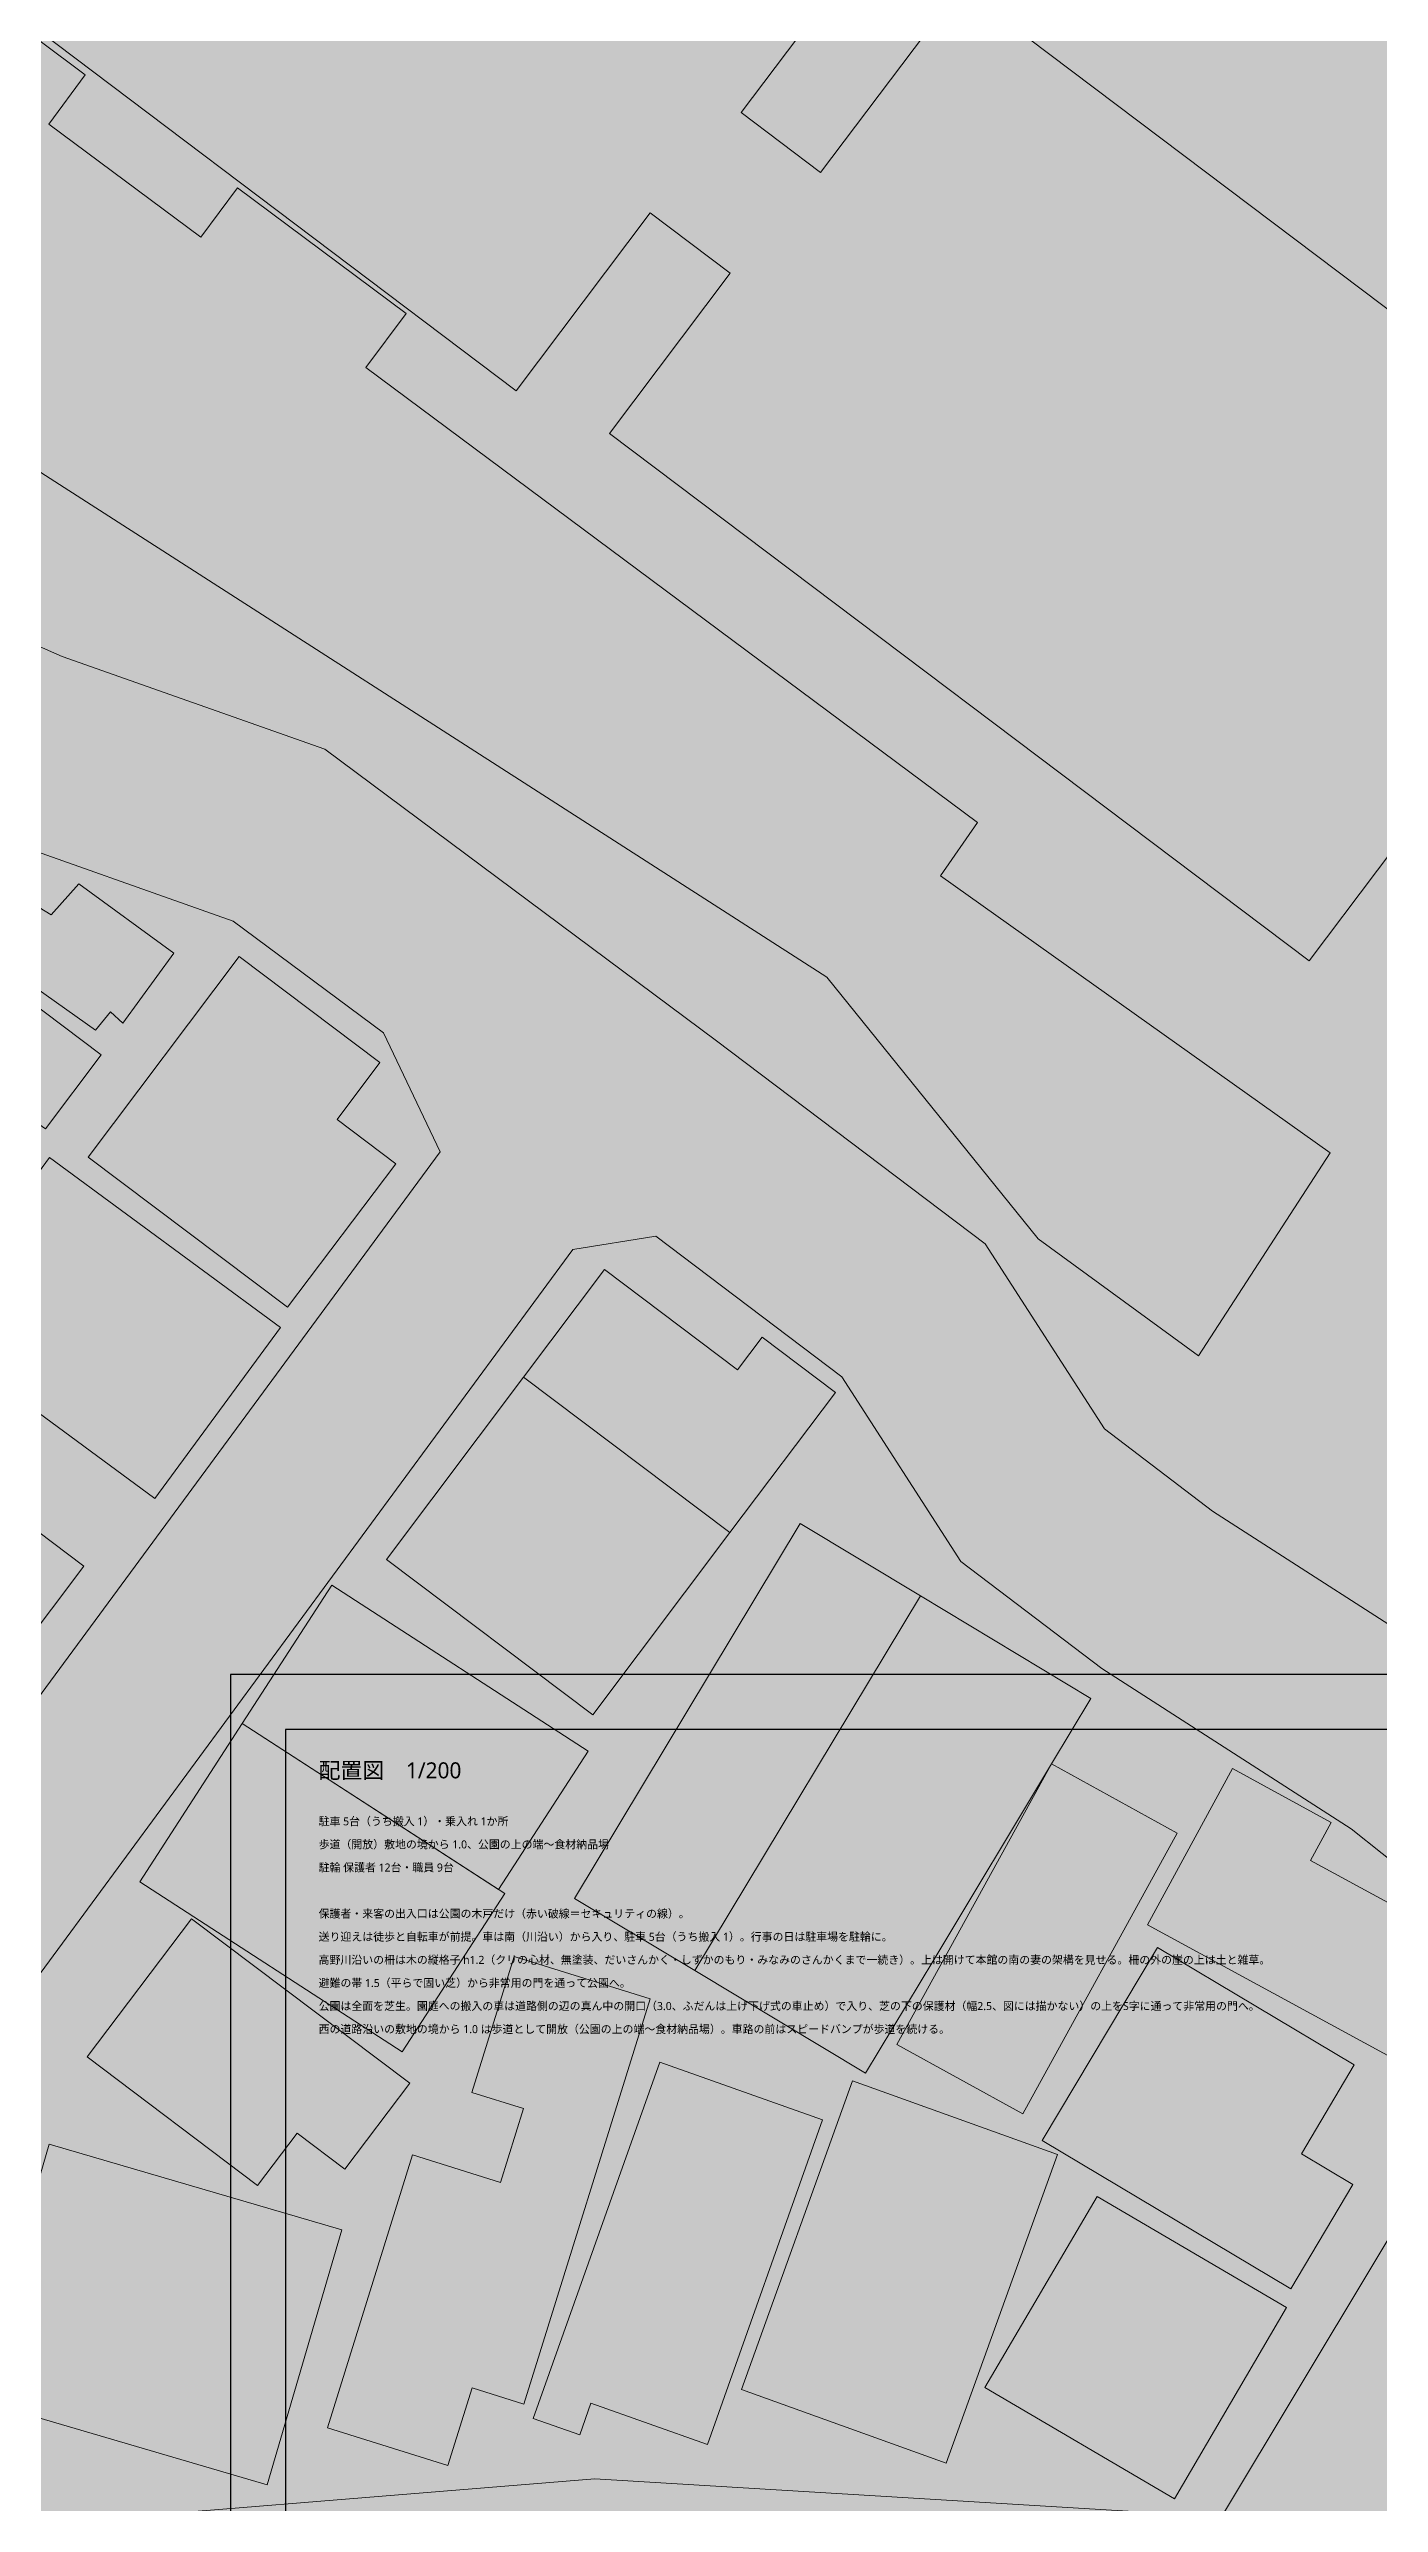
# Model space of a CAD drawing. Header units: millimetres. Extents: x -146962 to 322503, y -183624 to 284367.
# Drawn here: x -6604 to 41766, y 88660 to 177923 of the extents above; entities that cross this region are included whole.
import ezdxf

# ---------------------------------------------------------------- set-up
doc = ezdxf.new("R2010")
doc.units = ezdxf.units.MM
for name, color, linetype, lineweight in [('30_敷地・外構', 8, 'Continuous', 9), ('80_図名・縮尺・方位', 7, 'Continuous', 18), ('90_図枠', 7, 'Continuous', 25)]:
    doc.layers.add(name, color=color, linetype=linetype, lineweight=lineweight)
doc.styles.add('JP', font='NotoSansCJKjp-Regular.otf')

msp = doc.modelspace()

# ---------------------------------------------------------------- hatches: boundary and pattern name
at = {"layer": '30_敷地・外構'}
h = msp.add_hatch(color=8, dxfattribs=at)
h.paths.add_polyline_path([(-146962, 100544), (-108820, 189230), (-89283, 219877), (-87725, 222013), (-1960, 282350), (173184, 284367), (239072, 242938), (278732, 206219), (322503, 161507), (317095, -23425), (276188, -120904), (271912, -124752), (168970, -173180), (164529, -174704), (127796, -180333), (116091, -181839), (95830, -183624), (64542, -179082), (39436, -174835), (16841, -169718), (9303, -167782), (-59261, -128453), (-89342, -103738), (-132033, -30896), (-136480, -13512), (-141643, 9224), (-142349, 13012)])
h.paths.add_polyline_path([(85595, 85407), (55599, 41400), (55600, 29403), (10600, 29406), (10598, 1220), (163596, 1211), (163597, 29397), (118597, 29399), (118601, 85402)], flags=0)
h = msp.add_hatch(color=8, dxfattribs=at)
h.paths.add_polyline_path([(-122840, 122342), (-124832, 122200), (-125382, 127185), (-119143, 127611), (-110204, 126060), (-101386, 139829), (-111815, 146871), (-125387, 127191), (-128303, 127483), (-112865, 149880), (-97949, 139821), (-106558, 126363), (-96155, 124558), (-84181, 143578), (-81225, 142196), (-92705, 123956), (-85846, 122758), (-73839, 118944), (-70247, 120728), (-33699, 176217), (-24629, 169820), (-24100, 170888), (-27029, 174727), (-57116, 196500), (-72067, 207856), (-85148, 217060), (-84173, 218398), (-71137, 209025), (-56225, 197700), (-26154, 175940), (-20805, 169526), (-15970, 162255), (-12465, 158611), (-6134, 155824), (3424, 152451), (17670, 141847), (27443, 134457), (31782, 127735), (35710, 124737), (44841, 118867), (53137, 112269), (69058, 98454), (76931, 96076), (84316, 96975), (105584, 97704), (108980, 99628), (111620, 98947), (128503, 110998), (139073, 119227), (141070, 121111), (142079, 120500), (153772, 135698), (164346, 148204), (186381, 173802), (201679, 193130), (206641, 199176), (222524, 219930), (233590, 234002), (233380, 235652), (233479, 239339), (236017, 238953), (239434, 235443), (244858, 229058), (246428, 227145), (247785, 225733), (250143, 223717), (257187, 217859), (260140, 215050), (266581, 208738), (268525, 207422), (269565, 206786), (273555, 203995), (275243, 202635), (273766, 200330), (249472, 171828), (244460, 168467), (219590, 134888), (219281, 130289), (222309, 127382), (218328, 122378), (201013, 135474), (205076, 139748), (209934, 136395), (214219, 137154), (239075, 170297), (245309, 174359), (262141, 194027), (264348, 196656), (264229, 202071), (260868, 200548), (254364, 197480), (239220, 189107), (237483, 188497), (235341, 188181), (232949, 188066), (226535, 188210), (218404, 187803), (215398, 187511), (203373, 188731), (197600, 180155), (208370, 176073), (207498, 173759), (196008, 178107), (167764, 145281), (157252, 132853), (148185, 121295), (146164, 118673), (139513, 111902), (132794, 105977), (126709, 101170), (116615, 94169), (117216, 92845), (224067, 96365), (282091, 96336), (282085, 91837), (240329, 91869), (237220, 88796), (231844, 89407), (229114, 91872), (224145, 91875), (162162, 89837), (118595, 88297), (118595, 85402), (85595, 85407), (55599, 41400), (55599, 41185), (50893, 31639), (49834, 29018), (49720, 26021), (53022, -14688), (60478, -14422), (115138, -13511), (181453, -12083), (276538, -9682), (281614, -9606), (282929, -20581), (297016, -54962), (193104, -65584), (200361, -105231), (160998, -112555), (160161, -111647), (154190, -113445), (158337, -127436), (163073, -143732), (181853, -141520), (205595, -139015), (210124, -137839), (211550, -143661), (206667, -144936), (182518, -147474), (139395, -153205), (83173, -161461), (44137, -168144), (40406, -169927), (39608, -168897), (39070, -161841), (42125, -161348), (68065, -156897), (70645, -152915), (66737, -133729), (64071, -132402), (26005, -137992), (24370, -139710), (28757, -161918), (24809, -162567), (19137, -133831), (8512, -91546), (28215, -85921), (53537, -79663), (55226, -77298), (49956, -51470), (48593, -51027), (9510, -63985), (-19962, -72602), (-21528, -75423), (-6279, -135803), (-3999, -137744), (7150, -135421), (8162, -140310), (-6567, -143375), (-10374, -144379), (-11854, -139604), (-10624, -136902), (-26629, -73581), (-48815, -79462), (-49837, -81182), (-40029, -120653), (-44856, -121939), (-56410, -124323), (-57251, -121436), (-45576, -119031), (-56089, -76730), (-39531, -72346), (-37923, -68894), (-46709, -35631), (-102000, -43658), (-105929, -33122), (-46872, -24546), (-1154, -19167), (27095, -16439), (42358, -15519), (38408, 25464), (-22859, 20441), (-23717, 21532), (-60469, 18590), (-102973, 14487), (-124083, 12096), (-119214, -9343), (-114511, -27726), (-127364, -28973), (-131620, -12338), (-136746, 10236), (-137373, 13602), (-126279, 19582), (-125070, 17897), (-123155, 16402), (-105268, 18774), (-104118, 19689), (-93960, 78887), (-95519, 80946), (-111933, 83204), (-124616, 83581), (-136706, 82580), (-139787, 86332), (-124722, 87569), (-111598, 87186), (-94975, 84902), (-92612, 86731), (-87794, 114846), (-89223, 117261)])
h.paths.add_polyline_path([(225182, -56783), (284989, -50673), (287562, -46378), (277941, -22905), (275078, -20717), (216863, -22176), (215664, -23104), (222063, -54340)], flags=0)
h.paths.add_polyline_path([(145209, -145838), (157735, -144361), (152794, -129298), (148705, -115096), (137911, -118346), (143251, -144536)], flags=0)
h.paths.add_polyline_path([(136284, -110372), (138299, -112052), (159905, -106658), (191999, -100688), (193135, -99034), (190969, -87200), (189289, -86594), (135556, -97036), (133840, -98421)], flags=0)
h.paths.add_polyline_path([(195030, -59862), (216356, -57682), (217593, -54905), (211268, -24011), (208840, -22386), (186398, -22950), (184934, -24919), (191038, -56316)], flags=0)
h.paths.add_polyline_path([(132544, -92039), (134797, -93114), (188522, -82666), (189881, -81278), (187580, -68699), (185199, -67623), (131889, -79028), (130194, -80532)], flags=0)
h.paths.add_polyline_path([(102465, -104937), (111199, -148494), (113544, -150947), (137191, -147470), (138854, -145428), (122666, -66131), (119622, -64605), (97267, -69109), (95375, -71198)], flags=0)
h.paths.add_polyline_path([(128809, -73747), (131053, -75123), (184162, -63762), (186036, -61148), (183557, -50881), (180348, -48904), (128824, -59813), (126498, -62400)], flags=0)
h.paths.add_polyline_path([(63486, -77828), (78685, -152327), (83334, -155386), (105358, -152150), (107284, -149246), (98548, -105738), (91864, -73932), (87711, -71038), (65111, -75591)], flags=0)
h.paths.add_polyline_path([(118963, -25496), (124624, -53258), (126594, -54159), (180534, -42733), (181967, -41045), (179057, -26066), (176230, -23190), (120221, -24398)], flags=0)
h.paths.add_polyline_path([(58587, -53819), (61407, -67641), (63929, -69711), (118434, -58732), (120711, -56529), (118285, -44668), (115794, -43121), (60393, -51483)], flags=0)
h.paths.add_polyline_path([(46736, -85456), (43965, -88200), (52258, -127447), (55020, -128685), (63345, -127459), (64954, -125018), (56893, -85496), (54498, -83540)], flags=0)
h.paths.add_polyline_path([(14943, -96639), (20401, -118372), (22056, -124774), (23707, -131518), (25271, -133057), (46385, -129954), (48360, -125912), (40545, -88924), (37345, -87786), (29246, -89790), (17168, -93231)], flags=0)
h.paths.add_polyline_path([(54429, -33440), (56958, -45829), (59129, -47633), (115195, -39174), (116670, -36741), (114493, -26063), (112866, -24538), (61344, -25405)], flags=0)
h.paths.add_polyline_path([(235372, 230630), (225283, 217786), (209376, 197000), (205162, 190545), (215404, 189519), (218263, 189788), (226506, 190208), (232928, 190057), (235150, 190168), (237005, 190443), (238395, 190936), (253419, 199238), (260834, 203051), (264164, 204698), (264130, 206248), (257712, 212542), (254863, 215242), (247889, 221045), (245375, 223185), (243808, 224829), (242180, 226814), (238965, 230598)], flags=0)
h.paths.add_polyline_path([(40154, -26667), (27953, -27402), (5, -30088), (-41705, -35004), (-33405, -66437), (-29267, -69320), (-13378, -65474), (8112, -59196), (24963, -54124), (48878, -46196), (46431, -34216)], flags=0)
h.paths.add_polyline_path([(49749, -13568), (46401, 24617), (46356, 25022), (45934, 25762), (44759, 25638), (44615, 24324), (48074, -13712), (48399, -14089), (48716, -14273), (49597, -14189)], flags=0)
h.paths.add_polyline_path([(13313, 83539), (-11020, 81543), (-51867, 87357), (-49675, 101276), (-51862, 105662), (-80080, 114639), (-83002, 113216), (-98348, 23771), (-95271, 21401), (-67295, 24104), (-63732, 28825), (-58422, 59546), (-27098, 57308), (-23877, 56700), (-21883, 54553), (-22150, 52965), (-25677, 30137), (-23458, 27732), (20413, 31336), (31852, 33878), (45490, 35375), (47009, 38229), (50204, 43610), (51949, 46385), (57490, 53765), (66058, 64695), (66380, 65742), (67278, 67060), (66870, 67338), (66891, 67407), (64467, 69581), (76437, 85728), (72211, 88864), (70767, 90241), (69882, 90594), (68035, 91964), (67671, 91474), (65362, 92394), (54375, 101925), (50712, 100952), (39311, 81961)], flags=0)
h.paths.add_polyline_path([(12444, 134254), (-8795, 105401), (-11563, 90338), (-9670, 87668), (13248, 89539), (36045, 88158), (47154, 106671), (46396, 108693), (40761, 113176), (31691, 119010), (26565, 122909), (22234, 129625), (15465, 134741)], flags=0)
h.paths.add_polyline_path([(-26436, 51409), (-28724, 53421), (-53473, 55192), (-55383, 53692), (-59796, 28142), (-57139, 25019), (-32200, 27021), (-29883, 29065)], flags=0)
h.paths.add_polyline_path([(-17578, 90718), (-14442, 107850), (7616, 137814), (5557, 142137), (90, 146204), (-9026, 149430), (-12217, 147378), (-42765, 106598), (-44666, 94551), (-42881, 92133), (-20518, 88952)], flags=0)
h.paths.add_polyline_path([(-67942, 117884), (-67357, 116880), (-50453, 111510), (-44925, 114539), (-13829, 156074), (-19709, 162068), (-31002, 170041), (-33951, 169484)], flags=0)
for points in [[(-40361, 203766), (-38520, 206416), (-37078, 208310), (-27105, 221346), (24000, 182816), (18564, 175614), (21460, 173439), (26542, 180181), (51657, 161251), (39225, 144754), (13774, 163938), (18170, 169769), (15265, 171964), (10387, 165495), (-26422, 193267)], [(-20352, 178450), (-43846, 195922), (-38912, 202557), (-26422, 193267), (-27896, 191286), (-9730, 177777), (-8527, 179395), (-5287, 176985), (-6617, 175196), (-1082, 171080), (250, 172870), (6381, 168309), (4915, 166336), (27167, 149787), (25821, 147848), (39997, 137766), (35202, 130393), (29373, 134640), (21686, 144168), (-11823, 165673)], [(-9441, 148198), (-6528, 146430), (-5525, 147562), (-2064, 145038), (-3923, 142492), (-4368, 142897), (-4911, 142230), (-11809, 147117), (-10837, 148209), (-9897, 147640)], [(-4710, 141342), (-6737, 138649), (-13865, 143616), (-11637, 146545)], [(6012, 137376), (2073, 132152), (-5182, 137616), (314, 144911), (5422, 141052), (3871, 138989)], [(-11901, 130372), (-6585, 137599), (1816, 131413), (-2757, 125202), (-7917, 129001), (-8663, 127988)], [(18437, 129881), (19327, 131064), (21997, 129056), (18159, 123957), (10654, 129606), (13603, 133522)], [(18159, 123957), (13170, 117332), (5666, 122982), (10654, 129606)], [(-15509, 120939), (-10951, 126974), (-5337, 122739), (-8918, 117996), (-11830, 120198), (-12800, 118899)], [(25090, 121651), (16885, 108026), (12508, 110652), (20719, 124284)], [(13001, 116011), (9744, 110978), (422, 117011), (3681, 122045)], [(16885, 108026), (25090, 121651), (31286, 117923), (29852, 115544), (25574, 108411), (23089, 104292)], [(9972, 110829), (6243, 105070), (-3307, 111250), (422, 117011)], [(34433, 113020), (28809, 102810), (24228, 105333), (29852, 115544)], [(36438, 115371), (40034, 113413), (39283, 112035), (45055, 108892), (43639, 106291), (45482, 105288), (44560, 103594), (33349, 109695)], [(-5217, 104882), (-1421, 109912), (6520, 103928), (4158, 100798), (2421, 102116), (980, 100208)], [(6618, 101320), (9821, 100318), (10654, 103004), (8772, 103593), (10315, 108538), (15259, 106994), (10662, 92251), (8780, 92841), (7905, 90023), (3522, 91388)], [(40823, 100245), (38560, 96452), (29522, 101846), (33711, 108865), (40872, 104591), (38947, 101364)], [(11005, 91735), (15606, 104699), (21532, 102592), (17341, 90785), (13106, 92288), (12697, 91131)], [(30074, 101331), (26029, 90109), (18578, 92790), (22623, 104012)], [(4046, 98600), (1331, 89323), (-9307, 92431), (-6600, 101714)], [(38401, 95767), (34326, 88813), (27438, 92860), (31521, 99809)]]:
    msp.add_hatch(color=8, dxfattribs=at).paths.add_polyline_path(points)

# ---------------------------------------------------------------- linework, layer by layer
for points in [[(-40361, 203766), (-38520, 206416), (-37078, 208310), (-27105, 221346), (24000, 182816), (18564, 175614), (21460, 173439), (26542, 180181), (51657, 161251), (39225, 144754), (13774, 163938), (18170, 169769), (15265, 171964), (10387, 165495), (-26422, 193267), (-40361, 203766)], [(-20352, 178450), (-43846, 195922), (-38912, 202557), (-26422, 193267), (-27896, 191286), (-9730, 177777), (-8527, 179395), (-5287, 176985), (-6617, 175196), (-1082, 171080), (250, 172870), (6381, 168309), (4915, 166336), (27167, 149787), (25821, 147848), (39997, 137766), (35202, 130393), (29373, 134640), (21686, 144168), (-11823, 165673), (-20352, 178450)], [(-12465, 158611), (-6134, 155824), (3424, 152451), (17670, 141847), (27443, 134457), (31782, 127735), (35710, 124737), (44841, 118867), (53137, 112269), (69058, 98454), (76931, 96076), (84316, 96975), (105584, 97704), (108980, 99628), (111620, 98947), (128503, 110998), (139073, 119227), (141070, 121111), (142079, 120500), (153772, 135698), (164346, 148204), (186381, 173802)], [(-17578, 90718), (-14442, 107850), (7616, 137814), (5557, 142137), (90, 146204), (-9026, 149430), (-12217, 147378), (-42765, 106598), (-44666, 94551), (-42881, 92133), (-20518, 88952), (-17578, 90718)], [(-9441, 148198), (-6528, 146430), (-5525, 147562), (-2064, 145038), (-3923, 142492), (-4368, 142897), (-4911, 142230), (-11809, 147117), (-10837, 148209), (-9897, 147640), (-9441, 148198)], [(-4710, 141342), (-6737, 138649), (-13865, 143616), (-11637, 146545), (-4710, 141342)], [(6012, 137376), (2073, 132152), (-5182, 137616), (314, 144911), (5422, 141052), (3871, 138989), (6012, 137376)], [(-11901, 130372), (-6585, 137599), (1816, 131413), (-2757, 125202), (-7917, 129001), (-8663, 127988), (-11901, 130372)], [(12444, 134254), (-8795, 105401), (-11563, 90338), (-9670, 87668), (13248, 89539), (36045, 88158), (47154, 106671), (46396, 108693), (40761, 113176), (31691, 119010), (26565, 122909), (22234, 129625), (15465, 134741), (12444, 134254)], [(18437, 129881), (19327, 131064), (21997, 129056), (18159, 123957), (10654, 129606), (13603, 133522), (18437, 129881)], [(18159, 123957), (13170, 117332), (5666, 122982), (10654, 129606), (18159, 123957)], [(-15509, 120939), (-10951, 126974), (-5337, 122739), (-8918, 117996), (-11830, 120198), (-12800, 118899), (-15509, 120939)], [(25090, 121651), (16885, 108026), (12508, 110652), (20719, 124284), (25090, 121651)], [(13001, 116011), (9744, 110978), (422, 117011), (3681, 122045), (13001, 116011)], [(16885, 108026), (25090, 121651), (31286, 117923), (29852, 115544), (25574, 108411), (23089, 104292), (16885, 108026)], [(9972, 110829), (6243, 105070), (-3307, 111250), (422, 117011), (9972, 110829)], [(34433, 113020), (28809, 102810), (24228, 105333), (29852, 115544), (34433, 113020)], [(36438, 115371), (40034, 113413), (39283, 112035), (45055, 108892), (43639, 106291), (45482, 105288), (44560, 103594), (33349, 109695), (36438, 115371)], [(-5217, 104882), (-1421, 109912), (6520, 103928), (4158, 100798), (2421, 102116), (980, 100208), (-5217, 104882)], [(6618, 101320), (9821, 100318), (10654, 103004), (8772, 103593), (10315, 108538), (15259, 106994), (10662, 92251), (8780, 92841), (7905, 90023), (3522, 91388), (6618, 101320)], [(40823, 100245), (38560, 96452), (29522, 101846), (33711, 108865), (40872, 104591), (38947, 101364), (40823, 100245)], [(11005, 91735), (15606, 104699), (21532, 102592), (17341, 90785), (13106, 92288), (12697, 91131), (11005, 91735)], [(30074, 101331), (26029, 90109), (18578, 92790), (22623, 104012), (30074, 101331)], [(4046, 98600), (1331, 89323), (-9307, 92431), (-6600, 101714), (4046, 98600)], [(38401, 95767), (34326, 88813), (27438, 92860), (31521, 99809), (38401, 95767)]]:
    msp.add_lwpolyline(points, dxfattribs=at)
at = {"layer": '90_図枠'}
for points in [[(0, 0), (168200, 0), (168200, 118800), (0, 118800)], [(2000, 2000), (166200, 2000), (166200, 116800), (2000, 116800)]]:
    msp.add_lwpolyline(points, close=True, dxfattribs=at)

# ---------------------------------------------------------------- texts
at = {"layer": '80_図名・縮尺・方位', "attachment_point": 1, "style": 'JP'}
for s, insert, char_height in [('配置図\u30001/200', (3200, 115600), 582.1), ('駐車 5台（うち搬入 1）・乗入れ 1か所', (3200, 113600), 291.06), ('歩道（開放）敷地の境から 1.0、公園の上の端〜食材納品場', (3200, 112760), 291.06), ('駐輪 保護者 12台・職員 9台', (3200, 111920), 291.06), ('保護者・来客の出入口は公園の木戸だけ（赤い破線＝セキュリティの線）。', (3200, 110240), 291.06), ('送り迎えは徒歩と自転車が前提。車は南（川沿い）から入り、駐車 5台（うち搬入 1）。行事の日は駐車場を駐輪に。', (3200, 109400), 291.06), ('高野川沿いの柵は木の縦格子 h1.2（クリの心材、無塗装、だいさんかく・しずかのもり・みなみのさんかくまで一続き）。上は開けて本館の南の妻の架構を見せる。柵の外の崖の上は土と雑草。', (3200, 108560), 291.06), ('避難の帯 1.5（平らで固い芝）から非常用の門を通って公園へ。', (3200, 107720), 291.06), ('公園は全面を芝生。園庭への搬入の車は道路側の辺の真ん中の開口（3.0、ふだんは上げ下げ式の車止め）で入り、芝の下の保護材（幅2.5、図には描かない）の上をS字に通って非常用の門へ。', (3200, 106880), 291.06), ('西の道路沿いの敷地の境から 1.0 は歩道として開放（公園の上の端〜食材納品場）。車路の前はスピードバンプが歩道を続ける。', (3200, 106040), 291.06)]:
    msp.add_mtext(s, dxfattribs=dict(at, insert=insert, char_height=char_height))

doc.saveas('drawing.dxf')
